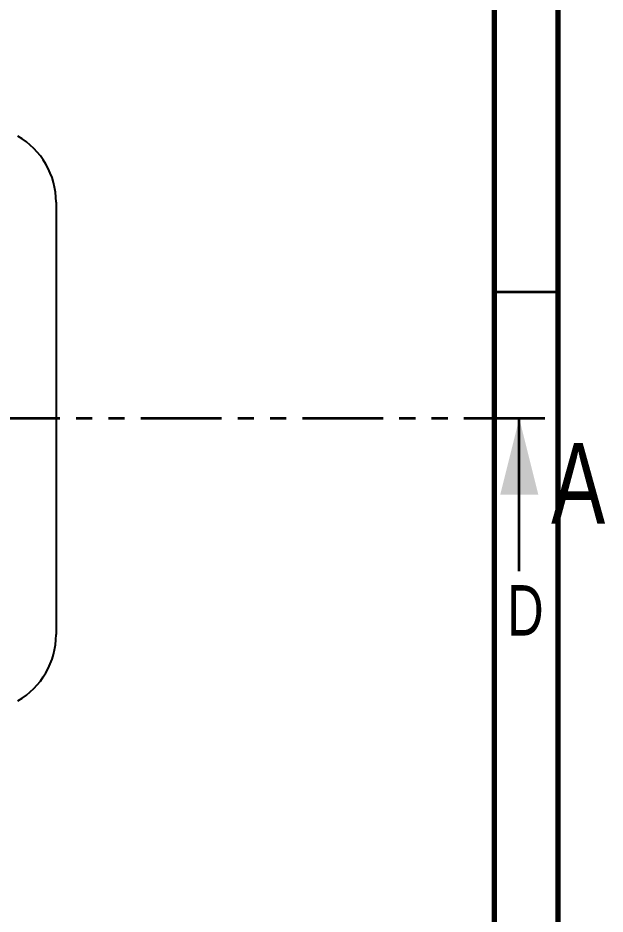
# Model space of a CAD drawing. Header units: millimetres. Extents: x 10 to 419, y 5 to 292.
# Drawn here: x 372.6 to 418.7, y 149.6 to 220.1 of the extents above; entities that cross this region are included whole.
import ezdxf

# ---------------------------------------------------------------- set-up
doc = ezdxf.new("R2010")
doc.units = ezdxf.units.MM
doc.linetypes.add('PHANTOM', pattern=[12.7, 6.35, -1.27, 1.27, -1.27, 1.27, -1.27])
doc.styles.add('SLDTEXTSTYLE0', font='TXT', dxfattribs={"width": 0.75})

msp = doc.modelspace()

# ---------------------------------------------------------------- linework, layer by layer
at = {"color": 7, "linetype": 'Continuous', "lineweight": 70}
for p, q in [((415, 292), (415, 5)), ((410, 287), (410, 10))]:
    msp.add_line(p, q, dxfattribs=at)
at = {"color": 7, "linetype": 'Continuous', "lineweight": 25}
msp.add_line((375.576, 205.551), (375.576, 171.551), dxfattribs=at)
at = {"color": 7, "linetype": 'Continuous', "lineweight": 35}
for p, q in [((410, 198.5), (415, 198.5)), ((411.976, 176.551), (411.976, 188.551))]:
    msp.add_line(p, q, dxfattribs=at)
at = {"color": 7, "linetype": 'PHANTOM', "lineweight": 35}
msp.add_line((413.976, 188.551), (17.176, 188.551), dxfattribs=at)
at = {"color": 7, "linetype": 'Continuous', "lineweight": 25}
for centre, start, end in [((369.576, 205.551), 0, 60), ((369.576, 171.551), 300, 0)]:
    msp.add_arc(centre, 6, start, end, dxfattribs=at)
at = {"color": 7, "linetype": 'Continuous', "lineweight": 35}
msp.add_solid([(411.976, 188.551), (410.476, 182.551), (413.476, 182.551)], dxfattribs=at)

# ---------------------------------------------------------------- texts
at = {"color": 7, "linetype": 'Continuous', "insert": (414.481, 186.635), "char_height": 6.35, "attachment_point": 1, "style": 'SLDTEXTSTYLE0'}
msp.add_mtext('A', dxfattribs=at)
at = {"color": 7, "linetype": 'Continuous', "lineweight": 0, "insert": (412.453, 175.446), "char_height": 3.969, "attachment_point": 2, "style": 'SLDTEXTSTYLE0'}
msp.add_mtext('D', dxfattribs=at)

doc.saveas('drawing.dxf')
